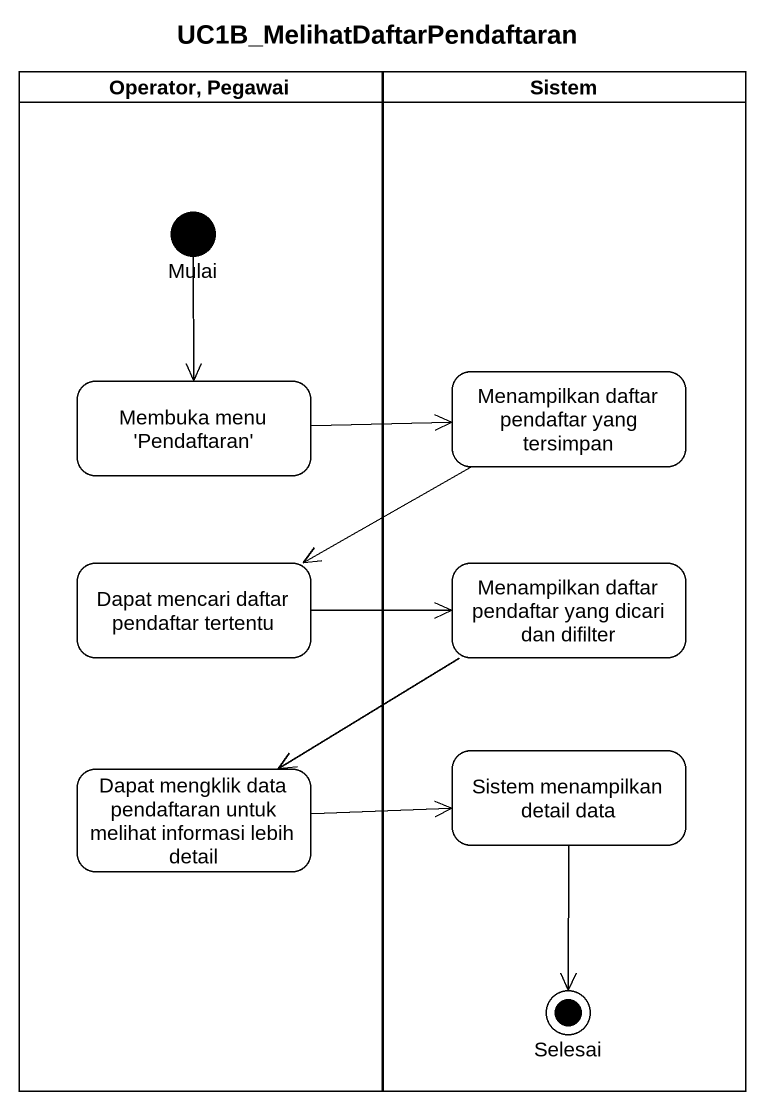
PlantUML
@startuml
title UC1B_MelihatDaftarPendaftaran
hide empty description
state "Operator, Pegawai" as Operator_Pegawai <<partition>> {
  state Mulai <<start>>
  state "Membuka menu 'Pendaftaran'" as Membuka_menu_Pendaftaran
  state "Dapat mencari daftar pendaftar tertentu" as Dapat_mencari_daftar
  state "Dapat mengklik data pendaftaran untuk melihat informasi lebih detail" as Dapat_mengklik_data
}
state Sistem <<partition>> {
  state "Menampilkan daftar pendaftar yang tersimpan" as Menampilkan_daftar
  state "Menampilkan daftar pendaftar yang dicari dan difilter" as Menampilkan_daftar_2
  state "Sistem menampilkan detail data" as Sistem_menampilkan_detail
  state Selesai <<end>>
}
Mulai --> Membuka_menu_Pendaftaran
Membuka_menu_Pendaftaran -right-> Menampilkan_daftar
Menampilkan_daftar -left-> Dapat_mencari_daftar
Dapat_mencari_daftar -right-> Menampilkan_daftar_2
Menampilkan_daftar_2 -left-> Dapat_mengklik_data
Sistem_menampilkan_detail --> Selesai
Dapat_mengklik_data -right-> Sistem_menampilkan_detail
@enduml
